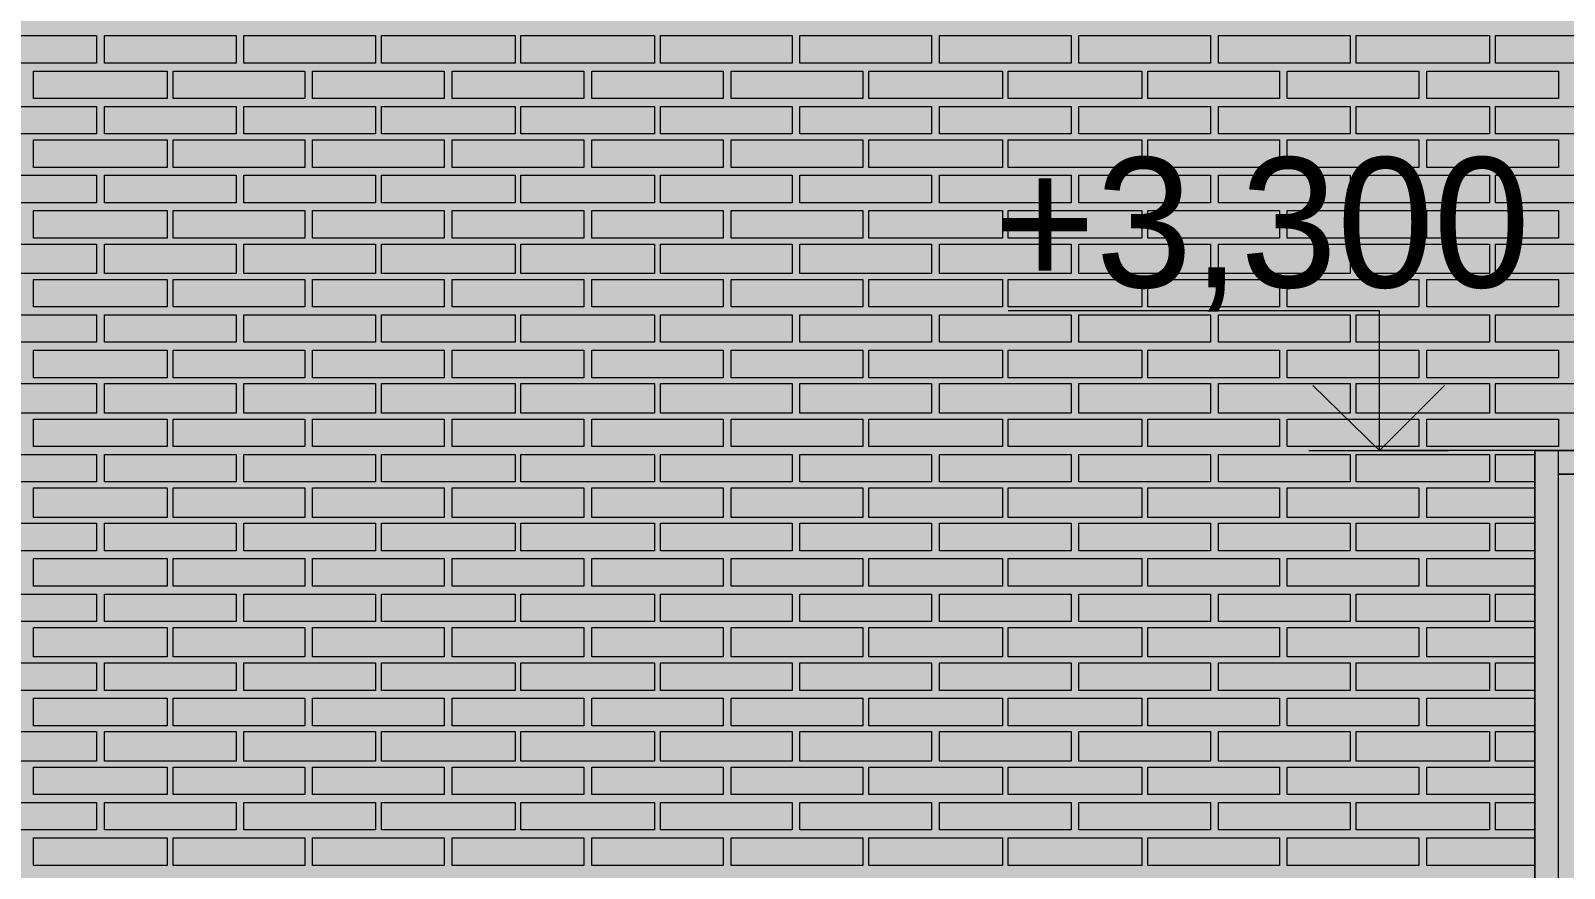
# Model space of a CAD drawing. Header units: millimetres. Extents: x -28928 to 100580, y -22867 to 36490.
# Drawn here: x -16018 to -12715, y 18694 to 20496 of the extents above; entities that cross this region are included whole.
import ezdxf

# ---------------------------------------------------------------- set-up
doc = ezdxf.new("R2010")
doc.units = ezdxf.units.MM
doc.layers.add('PDF _Геометрия', color=7, linetype='Continuous', true_color=0x8f8e8d)
doc.layers.add('PDF _Сплошная заливка', color=7, linetype='Continuous', true_color=0xffffff)
doc.layers.add('PDF _Текст', color=7, linetype='Continuous')

msp = doc.modelspace()

# ---------------------------------------------------------------- hatches: boundary and pattern name
at = {"layer": 'PDF _Сплошная заливка', "true_color": 0xdcd6cf, "transparency": 33554559}
msp.add_hatch(color=254, dxfattribs=at).paths.add_polyline_path([(-18676.6, 16343.4), (-18676.6, 19592.6), (-17276.3, 19592.6), (-17276.3, 16343.4), (19112.6, 16343.4), (19112.6, 30089.1), (-21853.9, 30089.1), (-21853.9, 16343.4), (-21375.9, 16343.4), (-21375.9, 19592.6), (-19277.4, 19592.6), (-19277.4, 16343.4)])

# ---------------------------------------------------------------- linework, layer by layer
at = {"layer": 'PDF _Геометрия', "lineweight": 9}
for points in [[(-15875.9, 20485.3), (-15875.9, 20426), (-16159.3, 20426), (-16159.3, 20485.3)], [(-15575.5, 20485.3), (-15575.5, 20426), (-15858.9, 20426), (-15858.9, 20485.3)], [(-15275.1, 20485.3), (-15275.1, 20426), (-15558.6, 20426), (-15558.6, 20485.3)], [(-14974.7, 20485.3), (-14974.7, 20426), (-15262.4, 20426), (-15262.4, 20485.3)], [(-14674.3, 20485.3), (-14674.3, 20426), (-14962, 20426), (-14962, 20485.3)], [(-14378.2, 20485.3), (-14378.2, 20426), (-14661.6, 20426), (-14661.6, 20485.3)], [(-14077.8, 20485.3), (-14077.8, 20426), (-14361.3, 20426), (-14361.3, 20485.3)], [(-13777.4, 20485.3), (-13777.4, 20426), (-14060.9, 20426), (-14060.9, 20485.3)], [(-13477, 20485.3), (-13477, 20426), (-13760.5, 20426), (-13760.5, 20485.3)], [(-13176.6, 20485.3), (-13176.6, 20426), (-13460.1, 20426), (-13460.1, 20485.3)], [(-12876.3, 20485.3), (-12876.3, 20426), (-13163.9, 20426), (-13163.9, 20485.3)], [(-12575.9, 20485.3), (-12575.9, 20426), (-12863.6, 20426), (-12863.6, 20485.3)], [(-15723.6, 20349.9), (-15867.4, 20349.9), (-16011.3, 20349.9), (-16011.3, 20409.1), (-15867.4, 20409.1), (-15723.6, 20409.1)], [(-15427.4, 20349.9), (-15567, 20349.9), (-15710.9, 20349.9), (-15710.9, 20409.1), (-15567, 20409.1), (-15427.4, 20409.1)], [(-15127, 20349.9), (-15266.6, 20349.9), (-15410.5, 20349.9), (-15410.5, 20409.1), (-15266.6, 20409.1), (-15127, 20409.1)], [(-14826.6, 20349.9), (-14970.5, 20349.9), (-15110.1, 20349.9), (-15110.1, 20409.1), (-14970.5, 20409.1), (-14826.6, 20409.1)], [(-14526.3, 20349.9), (-14670.1, 20349.9), (-14809.7, 20349.9), (-14809.7, 20409.1), (-14670.1, 20409.1), (-14526.3, 20409.1)], [(-14225.9, 20349.9), (-14369.7, 20349.9), (-14509.3, 20349.9), (-14509.3, 20409.1), (-14369.7, 20409.1), (-14225.9, 20409.1)], [(-13925.5, 20349.9), (-14069.3, 20349.9), (-14213.2, 20349.9), (-14213.2, 20409.1), (-14069.3, 20409.1), (-13925.5, 20409.1)], [(-13625.1, 20349.9), (-13768.9, 20349.9), (-13912.8, 20349.9), (-13912.8, 20409.1), (-13768.9, 20409.1), (-13625.1, 20409.1)], [(-13328.9, 20349.9), (-13468.6, 20349.9), (-13612.4, 20349.9), (-13612.4, 20409.1), (-13468.6, 20409.1), (-13328.9, 20409.1)], [(-13028.6, 20349.9), (-13168.2, 20349.9), (-13312, 20349.9), (-13312, 20409.1), (-13168.2, 20409.1), (-13028.6, 20409.1)], [(-12728.2, 20349.9), (-12867.8, 20349.9), (-13011.6, 20349.9), (-13011.6, 20409.1), (-12867.8, 20409.1), (-12728.2, 20409.1)], [(-15875.9, 20333), (-15875.9, 20273.7), (-16159.3, 20273.7), (-16159.3, 20333)], [(-15575.5, 20333), (-15575.5, 20273.7), (-15858.9, 20273.7), (-15858.9, 20333)], [(-15275.1, 20333), (-15275.1, 20273.7), (-15558.6, 20273.7), (-15558.6, 20333)], [(-14974.7, 20333), (-14974.7, 20273.7), (-15262.4, 20273.7), (-15262.4, 20333)], [(-14674.3, 20333), (-14674.3, 20273.7), (-14962, 20273.7), (-14962, 20333)], [(-14378.2, 20333), (-14378.2, 20273.7), (-14661.6, 20273.7), (-14661.6, 20333)], [(-14077.8, 20333), (-14077.8, 20273.7), (-14361.3, 20273.7), (-14361.3, 20333)], [(-13777.4, 20333), (-13777.4, 20273.7), (-14060.9, 20273.7), (-14060.9, 20333)], [(-13477, 20333), (-13477, 20273.7), (-13760.5, 20273.7), (-13760.5, 20333)], [(-13176.6, 20333), (-13176.6, 20273.7), (-13460.1, 20273.7), (-13460.1, 20333)], [(-12876.3, 20333), (-12876.3, 20273.7), (-13163.9, 20273.7), (-13163.9, 20333)], [(-12575.9, 20333), (-12575.9, 20273.7), (-12863.6, 20273.7), (-12863.6, 20333)], [(-15723.6, 20201.8), (-15867.4, 20201.8), (-16011.3, 20201.8), (-16011.3, 20261), (-15867.4, 20261), (-15723.6, 20261)], [(-15427.4, 20201.8), (-15567, 20201.8), (-15710.9, 20201.8), (-15710.9, 20261), (-15567, 20261), (-15427.4, 20261)], [(-15127, 20201.8), (-15266.6, 20201.8), (-15410.5, 20201.8), (-15410.5, 20261), (-15266.6, 20261), (-15127, 20261)], [(-14826.6, 20201.8), (-14970.5, 20201.8), (-15110.1, 20201.8), (-15110.1, 20261), (-14970.5, 20261), (-14826.6, 20261)], [(-14526.3, 20201.8), (-14670.1, 20201.8), (-14809.7, 20201.8), (-14809.7, 20261), (-14670.1, 20261), (-14526.3, 20261)], [(-14225.9, 20201.8), (-14369.7, 20201.8), (-14509.3, 20201.8), (-14509.3, 20261), (-14369.7, 20261), (-14225.9, 20261)], [(-13925.5, 20201.8), (-14069.3, 20201.8), (-14213.2, 20201.8), (-14213.2, 20261), (-14069.3, 20261), (-13925.5, 20261)], [(-13625.1, 20201.8), (-13768.9, 20201.8), (-13912.8, 20201.8), (-13912.8, 20261), (-13768.9, 20261), (-13625.1, 20261)], [(-13328.9, 20201.8), (-13468.6, 20201.8), (-13612.4, 20201.8), (-13612.4, 20261), (-13468.6, 20261), (-13328.9, 20261)], [(-13028.6, 20201.8), (-13168.2, 20201.8), (-13312, 20201.8), (-13312, 20261), (-13168.2, 20261), (-13028.6, 20261)], [(-12728.2, 20201.8), (-12867.8, 20201.8), (-13011.6, 20201.8), (-13011.6, 20261), (-12867.8, 20261), (-12728.2, 20261)], [(-15875.9, 20184.9), (-15875.9, 20125.7), (-16159.3, 20125.7), (-16159.3, 20184.9)], [(-15575.5, 20184.9), (-15575.5, 20125.7), (-15858.9, 20125.7), (-15858.9, 20184.9)], [(-15275.1, 20184.9), (-15275.1, 20125.7), (-15558.6, 20125.7), (-15558.6, 20184.9)], [(-14974.7, 20184.9), (-14974.7, 20125.7), (-15262.4, 20125.7), (-15262.4, 20184.9)], [(-14674.3, 20184.9), (-14674.3, 20125.7), (-14962, 20125.7), (-14962, 20184.9)], [(-14378.2, 20184.9), (-14378.2, 20125.7), (-14661.6, 20125.7), (-14661.6, 20184.9)], [(-14077.8, 20184.9), (-14077.8, 20125.7), (-14361.3, 20125.7), (-14361.3, 20184.9)], [(-13777.4, 20184.9), (-13777.4, 20125.7), (-14060.9, 20125.7), (-14060.9, 20184.9)], [(-13477, 20184.9), (-13477, 20125.7), (-13760.5, 20125.7), (-13760.5, 20184.9)], [(-13176.6, 20184.9), (-13176.6, 20125.7), (-13460.1, 20125.7), (-13460.1, 20184.9)], [(-12876.3, 20184.9), (-12876.3, 20125.7), (-13163.9, 20125.7), (-13163.9, 20184.9)], [(-12575.9, 20184.9), (-12575.9, 20125.7), (-12863.6, 20125.7), (-12863.6, 20184.9)], [(-15723.6, 20049.5), (-15867.4, 20049.5), (-16011.3, 20049.5), (-16011.3, 20108.7), (-15867.4, 20108.7), (-15723.6, 20108.7)], [(-15427.4, 20049.5), (-15567, 20049.5), (-15710.9, 20049.5), (-15710.9, 20108.7), (-15567, 20108.7), (-15427.4, 20108.7)], [(-15127, 20049.5), (-15266.6, 20049.5), (-15410.5, 20049.5), (-15410.5, 20108.7), (-15266.6, 20108.7), (-15127, 20108.7)], [(-14826.6, 20049.5), (-14970.5, 20049.5), (-15110.1, 20049.5), (-15110.1, 20108.7), (-14970.5, 20108.7), (-14826.6, 20108.7)], [(-14526.3, 20049.5), (-14670.1, 20049.5), (-14809.7, 20049.5), (-14809.7, 20108.7), (-14670.1, 20108.7), (-14526.3, 20108.7)], [(-14225.9, 20049.5), (-14369.7, 20049.5), (-14509.3, 20049.5), (-14509.3, 20108.7), (-14369.7, 20108.7), (-14225.9, 20108.7)], [(-13925.5, 20049.5), (-14069.3, 20049.5), (-14213.2, 20049.5), (-14213.2, 20108.7), (-14069.3, 20108.7), (-13925.5, 20108.7)], [(-13625.1, 20049.5), (-13768.9, 20049.5), (-13912.8, 20049.5), (-13912.8, 20108.7), (-13768.9, 20108.7), (-13625.1, 20108.7)], [(-13328.9, 20049.5), (-13468.6, 20049.5), (-13612.4, 20049.5), (-13612.4, 20108.7), (-13468.6, 20108.7), (-13328.9, 20108.7)], [(-13028.6, 20049.5), (-13168.2, 20049.5), (-13312, 20049.5), (-13312, 20108.7), (-13168.2, 20108.7), (-13028.6, 20108.7)], [(-12728.2, 20049.5), (-12867.8, 20049.5), (-13011.6, 20049.5), (-13011.6, 20108.7), (-12867.8, 20108.7), (-12728.2, 20108.7)], [(-15875.9, 20036.8), (-15875.9, 19973.4), (-16159.3, 19973.4), (-16159.3, 20036.8)], [(-15575.5, 20036.8), (-15575.5, 19973.4), (-15858.9, 19973.4), (-15858.9, 20036.8)], [(-15275.1, 20036.8), (-15275.1, 19973.4), (-15558.6, 19973.4), (-15558.6, 20036.8)], [(-14974.7, 20036.8), (-14974.7, 19973.4), (-15262.4, 19973.4), (-15262.4, 20036.8)], [(-14674.3, 20036.8), (-14674.3, 19973.4), (-14962, 19973.4), (-14962, 20036.8)], [(-14378.2, 20036.8), (-14378.2, 19973.4), (-14661.6, 19973.4), (-14661.6, 20036.8)], [(-14077.8, 20036.8), (-14077.8, 19973.4), (-14361.3, 19973.4), (-14361.3, 20036.8)], [(-13777.4, 20036.8), (-13777.4, 19973.4), (-14060.9, 19973.4), (-14060.9, 20036.8)], [(-13477, 20036.8), (-13477, 19973.4), (-13760.5, 19973.4), (-13760.5, 20036.8)], [(-13176.6, 20036.8), (-13176.6, 19973.4), (-13460.1, 19973.4), (-13460.1, 20036.8)], [(-12876.3, 20036.8), (-12876.3, 19973.4), (-13163.9, 19973.4), (-13163.9, 20036.8)], [(-12575.9, 20036.8), (-12575.9, 19973.4), (-12863.6, 19973.4), (-12863.6, 20036.8)], [(-15723.6, 19901.4), (-15867.4, 19901.4), (-16011.3, 19901.4), (-16011.3, 19960.7), (-15867.4, 19960.7), (-15723.6, 19960.7)], [(-15427.4, 19901.4), (-15567, 19901.4), (-15710.9, 19901.4), (-15710.9, 19960.7), (-15567, 19960.7), (-15427.4, 19960.7)], [(-15127, 19901.4), (-15266.6, 19901.4), (-15410.5, 19901.4), (-15410.5, 19960.7), (-15266.6, 19960.7), (-15127, 19960.7)], [(-14826.6, 19901.4), (-14970.5, 19901.4), (-15110.1, 19901.4), (-15110.1, 19960.7), (-14970.5, 19960.7), (-14826.6, 19960.7)], [(-14526.3, 19901.4), (-14670.1, 19901.4), (-14809.7, 19901.4), (-14809.7, 19960.7), (-14670.1, 19960.7), (-14526.3, 19960.7)], [(-14225.9, 19901.4), (-14369.7, 19901.4), (-14509.3, 19901.4), (-14509.3, 19960.7), (-14369.7, 19960.7), (-14225.9, 19960.7)], [(-13925.5, 19901.4), (-14069.3, 19901.4), (-14213.2, 19901.4), (-14213.2, 19960.7), (-14069.3, 19960.7), (-13925.5, 19960.7)], [(-13625.1, 19901.4), (-13768.9, 19901.4), (-13912.8, 19901.4), (-13912.8, 19960.7), (-13768.9, 19960.7), (-13625.1, 19960.7)], [(-13328.9, 19901.4), (-13468.6, 19901.4), (-13612.4, 19901.4), (-13612.4, 19960.7), (-13468.6, 19960.7), (-13328.9, 19960.7)], [(-13028.6, 19901.4), (-13168.2, 19901.4), (-13312, 19901.4), (-13312, 19960.7), (-13168.2, 19960.7), (-13028.6, 19960.7)], [(-12728.2, 19901.4), (-12867.8, 19901.4), (-13011.6, 19901.4), (-13011.6, 19960.7), (-12867.8, 19960.7), (-12728.2, 19960.7)], [(-15875.9, 19884.5), (-15875.9, 19825.3), (-16159.3, 19825.3), (-16159.3, 19884.5)], [(-15575.5, 19884.5), (-15575.5, 19825.3), (-15858.9, 19825.3), (-15858.9, 19884.5)], [(-15275.1, 19884.5), (-15275.1, 19825.3), (-15558.6, 19825.3), (-15558.6, 19884.5)], [(-14974.7, 19884.5), (-14974.7, 19825.3), (-15262.4, 19825.3), (-15262.4, 19884.5)], [(-14674.3, 19884.5), (-14674.3, 19825.3), (-14962, 19825.3), (-14962, 19884.5)], [(-14378.2, 19884.5), (-14378.2, 19825.3), (-14661.6, 19825.3), (-14661.6, 19884.5)], [(-14077.8, 19884.5), (-14077.8, 19825.3), (-14361.3, 19825.3), (-14361.3, 19884.5)], [(-13777.4, 19884.5), (-13777.4, 19825.3), (-14060.9, 19825.3), (-14060.9, 19884.5)], [(-13477, 19884.5), (-13477, 19825.3), (-13760.5, 19825.3), (-13760.5, 19884.5)], [(-13176.6, 19884.5), (-13176.6, 19825.3), (-13460.1, 19825.3), (-13460.1, 19884.5)], [(-12876.3, 19884.5), (-12876.3, 19825.3), (-13163.9, 19825.3), (-13163.9, 19884.5)], [(-12575.9, 19884.5), (-12575.9, 19825.3), (-12863.6, 19825.3), (-12863.6, 19884.5)], [(-15723.6, 19749.1), (-15867.4, 19749.1), (-16011.3, 19749.1), (-16011.3, 19808.4), (-15867.4, 19808.4), (-15723.6, 19808.4)], [(-15427.4, 19749.1), (-15567, 19749.1), (-15710.9, 19749.1), (-15710.9, 19808.4), (-15567, 19808.4), (-15427.4, 19808.4)], [(-15127, 19749.1), (-15266.6, 19749.1), (-15410.5, 19749.1), (-15410.5, 19808.4), (-15266.6, 19808.4), (-15127, 19808.4)], [(-14826.6, 19749.1), (-14970.5, 19749.1), (-15110.1, 19749.1), (-15110.1, 19808.4), (-14970.5, 19808.4), (-14826.6, 19808.4)], [(-14526.3, 19749.1), (-14670.1, 19749.1), (-14809.7, 19749.1), (-14809.7, 19808.4), (-14670.1, 19808.4), (-14526.3, 19808.4)], [(-14225.9, 19749.1), (-14369.7, 19749.1), (-14509.3, 19749.1), (-14509.3, 19808.4), (-14369.7, 19808.4), (-14225.9, 19808.4)], [(-13925.5, 19749.1), (-14069.3, 19749.1), (-14213.2, 19749.1), (-14213.2, 19808.4), (-14069.3, 19808.4), (-13925.5, 19808.4)], [(-13625.1, 19749.1), (-13768.9, 19749.1), (-13912.8, 19749.1), (-13912.8, 19808.4), (-13768.9, 19808.4), (-13625.1, 19808.4)], [(-13328.9, 19749.1), (-13468.6, 19749.1), (-13612.4, 19749.1), (-13612.4, 19808.4), (-13468.6, 19808.4), (-13328.9, 19808.4)], [(-13028.6, 19749.1), (-13168.2, 19749.1), (-13312, 19749.1), (-13312, 19808.4), (-13168.2, 19808.4), (-13028.6, 19808.4)], [(-12728.2, 19749.1), (-12867.8, 19749.1), (-13011.6, 19749.1), (-13011.6, 19808.4), (-12867.8, 19808.4), (-12728.2, 19808.4)], [(-15875.9, 19736.4), (-15875.9, 19673), (-16159.3, 19673), (-16159.3, 19736.4)], [(-15575.5, 19736.4), (-15575.5, 19673), (-15858.9, 19673), (-15858.9, 19736.4)], [(-15275.1, 19736.4), (-15275.1, 19673), (-15558.6, 19673), (-15558.6, 19736.4)], [(-14974.7, 19736.4), (-14974.7, 19673), (-15262.4, 19673), (-15262.4, 19736.4)], [(-14674.3, 19736.4), (-14674.3, 19673), (-14962, 19673), (-14962, 19736.4)], [(-14378.2, 19736.4), (-14378.2, 19673), (-14661.6, 19673), (-14661.6, 19736.4)], [(-14077.8, 19736.4), (-14077.8, 19673), (-14361.3, 19673), (-14361.3, 19736.4)], [(-13777.4, 19736.4), (-13777.4, 19673), (-14060.9, 19673), (-14060.9, 19736.4)], [(-13477, 19736.4), (-13477, 19673), (-13760.5, 19673), (-13760.5, 19736.4)], [(-13176.6, 19736.4), (-13176.6, 19673), (-13460.1, 19673), (-13460.1, 19736.4)], [(-12876.3, 19736.4), (-12876.3, 19673), (-13163.9, 19673), (-13163.9, 19736.4)], [(-12575.9, 19736.4), (-12575.9, 19673), (-12863.6, 19673), (-12863.6, 19736.4)], [(-15723.6, 19601), (-15867.4, 19601), (-16011.3, 19601), (-16011.3, 19660.3), (-15867.4, 19660.3), (-15723.6, 19660.3)], [(-15427.4, 19601), (-15567, 19601), (-15710.9, 19601), (-15710.9, 19660.3), (-15567, 19660.3), (-15427.4, 19660.3)], [(-15127, 19601), (-15266.6, 19601), (-15410.5, 19601), (-15410.5, 19660.3), (-15266.6, 19660.3), (-15127, 19660.3)], [(-14826.6, 19601), (-14970.5, 19601), (-15110.1, 19601), (-15110.1, 19660.3), (-14970.5, 19660.3), (-14826.6, 19660.3)], [(-14526.3, 19601), (-14670.1, 19601), (-14809.7, 19601), (-14809.7, 19660.3), (-14670.1, 19660.3), (-14526.3, 19660.3)], [(-14225.9, 19601), (-14369.7, 19601), (-14509.3, 19601), (-14509.3, 19660.3), (-14369.7, 19660.3), (-14225.9, 19660.3)], [(-13925.5, 19601), (-14069.3, 19601), (-14213.2, 19601), (-14213.2, 19660.3), (-14069.3, 19660.3), (-13925.5, 19660.3)], [(-13625.1, 19601), (-13768.9, 19601), (-13912.8, 19601), (-13912.8, 19660.3), (-13768.9, 19660.3), (-13625.1, 19660.3)], [(-13328.9, 19601), (-13468.6, 19601), (-13612.4, 19601), (-13612.4, 19660.3), (-13468.6, 19660.3), (-13328.9, 19660.3)], [(-13028.6, 19601), (-13168.2, 19601), (-13312, 19601), (-13312, 19660.3), (-13168.2, 19660.3), (-13028.6, 19660.3)], [(-12728.2, 19601), (-12867.8, 19601), (-13011.6, 19601), (-13011.6, 19660.3), (-12867.8, 19660.3), (-12728.2, 19660.3)], [(-15875.9, 19584.1), (-15875.9, 19524.9), (-16159.3, 19524.9), (-16159.3, 19584.1)], [(-15575.5, 19584.1), (-15575.5, 19524.9), (-15858.9, 19524.9), (-15858.9, 19584.1)], [(-15275.1, 19584.1), (-15275.1, 19524.9), (-15558.6, 19524.9), (-15558.6, 19584.1)], [(-14974.7, 19584.1), (-14974.7, 19524.9), (-15262.4, 19524.9), (-15262.4, 19584.1)], [(-14674.3, 19584.1), (-14674.3, 19524.9), (-14962, 19524.9), (-14962, 19584.1)], [(-14378.2, 19584.1), (-14378.2, 19524.9), (-14661.6, 19524.9), (-14661.6, 19584.1)], [(-14077.8, 19584.1), (-14077.8, 19524.9), (-14361.3, 19524.9), (-14361.3, 19584.1)], [(-13777.4, 19584.1), (-13777.4, 19524.9), (-14060.9, 19524.9), (-14060.9, 19584.1)], [(-13477, 19584.1), (-13477, 19524.9), (-13760.5, 19524.9), (-13760.5, 19584.1)], [(-13176.6, 19584.1), (-13176.6, 19524.9), (-13460.1, 19524.9), (-13460.1, 19584.1)], [(-12876.3, 19584.1), (-12876.3, 19524.9), (-13163.9, 19524.9), (-13163.9, 19584.1)], [(-15723.6, 19448.7), (-15867.4, 19448.7), (-16011.3, 19448.7), (-16011.3, 19512.2), (-15867.4, 19512.2), (-15723.6, 19512.2)], [(-15427.4, 19448.7), (-15567, 19448.7), (-15710.9, 19448.7), (-15710.9, 19512.2), (-15567, 19512.2), (-15427.4, 19512.2)], [(-15127, 19448.7), (-15266.6, 19448.7), (-15410.5, 19448.7), (-15410.5, 19512.2), (-15266.6, 19512.2), (-15127, 19512.2)], [(-14826.6, 19448.7), (-14970.5, 19448.7), (-15110.1, 19448.7), (-15110.1, 19512.2), (-14970.5, 19512.2), (-14826.6, 19512.2)], [(-14526.3, 19448.7), (-14670.1, 19448.7), (-14809.7, 19448.7), (-14809.7, 19512.2), (-14670.1, 19512.2), (-14526.3, 19512.2)], [(-14225.9, 19448.7), (-14369.7, 19448.7), (-14509.3, 19448.7), (-14509.3, 19512.2), (-14369.7, 19512.2), (-14225.9, 19512.2)], [(-13925.5, 19448.7), (-14069.3, 19448.7), (-14213.2, 19448.7), (-14213.2, 19512.2), (-14069.3, 19512.2), (-13925.5, 19512.2)], [(-13625.1, 19448.7), (-13768.9, 19448.7), (-13912.8, 19448.7), (-13912.8, 19512.2), (-13768.9, 19512.2), (-13625.1, 19512.2)], [(-13328.9, 19448.7), (-13468.6, 19448.7), (-13612.4, 19448.7), (-13612.4, 19512.2), (-13468.6, 19512.2), (-13328.9, 19512.2)], [(-13028.6, 19448.7), (-13168.2, 19448.7), (-13312, 19448.7), (-13312, 19512.2), (-13168.2, 19512.2), (-13028.6, 19512.2)], [(-15875.9, 19436), (-15875.9, 19376.8), (-16159.3, 19376.8), (-16159.3, 19436)], [(-15575.5, 19436), (-15575.5, 19376.8), (-15858.9, 19376.8), (-15858.9, 19436)], [(-15275.1, 19436), (-15275.1, 19376.8), (-15558.6, 19376.8), (-15558.6, 19436)], [(-14974.7, 19436), (-14974.7, 19376.8), (-15262.4, 19376.8), (-15262.4, 19436)], [(-14674.3, 19436), (-14674.3, 19376.8), (-14962, 19376.8), (-14962, 19436)], [(-14378.2, 19436), (-14378.2, 19376.8), (-14661.6, 19376.8), (-14661.6, 19436)], [(-14077.8, 19436), (-14077.8, 19376.8), (-14361.3, 19376.8), (-14361.3, 19436)], [(-13777.4, 19436), (-13777.4, 19376.8), (-14060.9, 19376.8), (-14060.9, 19436)], [(-13477, 19436), (-13477, 19376.8), (-13760.5, 19376.8), (-13760.5, 19436)], [(-13176.6, 19436), (-13176.6, 19376.8), (-13460.1, 19376.8), (-13460.1, 19436)], [(-12876.3, 19436), (-12876.3, 19376.8), (-13163.9, 19376.8), (-13163.9, 19436)], [(-15723.6, 19300.7), (-15867.4, 19300.7), (-16011.3, 19300.7), (-16011.3, 19359.9), (-15867.4, 19359.9), (-15723.6, 19359.9)], [(-15427.4, 19300.7), (-15567, 19300.7), (-15710.9, 19300.7), (-15710.9, 19359.9), (-15567, 19359.9), (-15427.4, 19359.9)], [(-15127, 19300.7), (-15266.6, 19300.7), (-15410.5, 19300.7), (-15410.5, 19359.9), (-15266.6, 19359.9), (-15127, 19359.9)], [(-14826.6, 19300.7), (-14970.5, 19300.7), (-15110.1, 19300.7), (-15110.1, 19359.9), (-14970.5, 19359.9), (-14826.6, 19359.9)], [(-14526.3, 19300.7), (-14670.1, 19300.7), (-14809.7, 19300.7), (-14809.7, 19359.9), (-14670.1, 19359.9), (-14526.3, 19359.9)], [(-14225.9, 19300.7), (-14369.7, 19300.7), (-14509.3, 19300.7), (-14509.3, 19359.9), (-14369.7, 19359.9), (-14225.9, 19359.9)], [(-13925.5, 19300.7), (-14069.3, 19300.7), (-14213.2, 19300.7), (-14213.2, 19359.9), (-14069.3, 19359.9), (-13925.5, 19359.9)], [(-13625.1, 19300.7), (-13768.9, 19300.7), (-13912.8, 19300.7), (-13912.8, 19359.9), (-13768.9, 19359.9), (-13625.1, 19359.9)], [(-13328.9, 19300.7), (-13468.6, 19300.7), (-13612.4, 19300.7), (-13612.4, 19359.9), (-13468.6, 19359.9), (-13328.9, 19359.9)], [(-13028.6, 19300.7), (-13168.2, 19300.7), (-13312, 19300.7), (-13312, 19359.9), (-13168.2, 19359.9), (-13028.6, 19359.9)], [(-15875.9, 19283.7), (-15875.9, 19224.5), (-16159.3, 19224.5), (-16159.3, 19283.7)], [(-15575.5, 19283.7), (-15575.5, 19224.5), (-15858.9, 19224.5), (-15858.9, 19283.7)], [(-15275.1, 19283.7), (-15275.1, 19224.5), (-15558.6, 19224.5), (-15558.6, 19283.7)], [(-14974.7, 19283.7), (-14974.7, 19224.5), (-15262.4, 19224.5), (-15262.4, 19283.7)], [(-14674.3, 19283.7), (-14674.3, 19224.5), (-14962, 19224.5), (-14962, 19283.7)], [(-14378.2, 19283.7), (-14378.2, 19224.5), (-14661.6, 19224.5), (-14661.6, 19283.7)], [(-14077.8, 19283.7), (-14077.8, 19224.5), (-14361.3, 19224.5), (-14361.3, 19283.7)], [(-13777.4, 19283.7), (-13777.4, 19224.5), (-14060.9, 19224.5), (-14060.9, 19283.7)], [(-13477, 19283.7), (-13477, 19224.5), (-13760.5, 19224.5), (-13760.5, 19283.7)], [(-13176.6, 19283.7), (-13176.6, 19224.5), (-13460.1, 19224.5), (-13460.1, 19283.7)], [(-12876.3, 19283.7), (-12876.3, 19224.5), (-13163.9, 19224.5), (-13163.9, 19283.7)], [(-15723.6, 19148.4), (-15867.4, 19148.4), (-16011.3, 19148.4), (-16011.3, 19211.8), (-15867.4, 19211.8), (-15723.6, 19211.8)], [(-15427.4, 19148.4), (-15567, 19148.4), (-15710.9, 19148.4), (-15710.9, 19211.8), (-15567, 19211.8), (-15427.4, 19211.8)], [(-15127, 19148.4), (-15266.6, 19148.4), (-15410.5, 19148.4), (-15410.5, 19211.8), (-15266.6, 19211.8), (-15127, 19211.8)], [(-14826.6, 19148.4), (-14970.5, 19148.4), (-15110.1, 19148.4), (-15110.1, 19211.8), (-14970.5, 19211.8), (-14826.6, 19211.8)], [(-14526.3, 19148.4), (-14670.1, 19148.4), (-14809.7, 19148.4), (-14809.7, 19211.8), (-14670.1, 19211.8), (-14526.3, 19211.8)], [(-14225.9, 19148.4), (-14369.7, 19148.4), (-14509.3, 19148.4), (-14509.3, 19211.8), (-14369.7, 19211.8), (-14225.9, 19211.8)], [(-13925.5, 19148.4), (-14069.3, 19148.4), (-14213.2, 19148.4), (-14213.2, 19211.8), (-14069.3, 19211.8), (-13925.5, 19211.8)], [(-13625.1, 19148.4), (-13768.9, 19148.4), (-13912.8, 19148.4), (-13912.8, 19211.8), (-13768.9, 19211.8), (-13625.1, 19211.8)], [(-13328.9, 19148.4), (-13468.6, 19148.4), (-13612.4, 19148.4), (-13612.4, 19211.8), (-13468.6, 19211.8), (-13328.9, 19211.8)], [(-13028.6, 19148.4), (-13168.2, 19148.4), (-13312, 19148.4), (-13312, 19211.8), (-13168.2, 19211.8), (-13028.6, 19211.8)], [(-15875.9, 19135.7), (-15875.9, 19076.4), (-16159.3, 19076.4), (-16159.3, 19135.7)], [(-15575.5, 19135.7), (-15575.5, 19076.4), (-15858.9, 19076.4), (-15858.9, 19135.7)], [(-15275.1, 19135.7), (-15275.1, 19076.4), (-15558.6, 19076.4), (-15558.6, 19135.7)], [(-14974.7, 19135.7), (-14974.7, 19076.4), (-15262.4, 19076.4), (-15262.4, 19135.7)], [(-14674.3, 19135.7), (-14674.3, 19076.4), (-14962, 19076.4), (-14962, 19135.7)], [(-14378.2, 19135.7), (-14378.2, 19076.4), (-14661.6, 19076.4), (-14661.6, 19135.7)], [(-14077.8, 19135.7), (-14077.8, 19076.4), (-14361.3, 19076.4), (-14361.3, 19135.7)], [(-13777.4, 19135.7), (-13777.4, 19076.4), (-14060.9, 19076.4), (-14060.9, 19135.7)], [(-13477, 19135.7), (-13477, 19076.4), (-13760.5, 19076.4), (-13760.5, 19135.7)], [(-13176.6, 19135.7), (-13176.6, 19076.4), (-13460.1, 19076.4), (-13460.1, 19135.7)], [(-12876.3, 19135.7), (-12876.3, 19076.4), (-13163.9, 19076.4), (-13163.9, 19135.7)], [(-15723.6, 19000.3), (-15867.4, 19000.3), (-16011.3, 19000.3), (-16011.3, 19059.5), (-15867.4, 19059.5), (-15723.6, 19059.5)], [(-15427.4, 19000.3), (-15567, 19000.3), (-15710.9, 19000.3), (-15710.9, 19059.5), (-15567, 19059.5), (-15427.4, 19059.5)], [(-15127, 19000.3), (-15266.6, 19000.3), (-15410.5, 19000.3), (-15410.5, 19059.5), (-15266.6, 19059.5), (-15127, 19059.5)], [(-14826.6, 19000.3), (-14970.5, 19000.3), (-15110.1, 19000.3), (-15110.1, 19059.5), (-14970.5, 19059.5), (-14826.6, 19059.5)], [(-14526.3, 19000.3), (-14670.1, 19000.3), (-14809.7, 19000.3), (-14809.7, 19059.5), (-14670.1, 19059.5), (-14526.3, 19059.5)], [(-14225.9, 19000.3), (-14369.7, 19000.3), (-14509.3, 19000.3), (-14509.3, 19059.5), (-14369.7, 19059.5), (-14225.9, 19059.5)], [(-13925.5, 19000.3), (-14069.3, 19000.3), (-14213.2, 19000.3), (-14213.2, 19059.5), (-14069.3, 19059.5), (-13925.5, 19059.5)], [(-13625.1, 19000.3), (-13768.9, 19000.3), (-13912.8, 19000.3), (-13912.8, 19059.5), (-13768.9, 19059.5), (-13625.1, 19059.5)], [(-13328.9, 19000.3), (-13468.6, 19000.3), (-13612.4, 19000.3), (-13612.4, 19059.5), (-13468.6, 19059.5), (-13328.9, 19059.5)], [(-13028.6, 19000.3), (-13168.2, 19000.3), (-13312, 19000.3), (-13312, 19059.5), (-13168.2, 19059.5), (-13028.6, 19059.5)], [(-15875.9, 18987.6), (-15875.9, 18924.1), (-16159.3, 18924.1), (-16159.3, 18987.6)], [(-15575.5, 18987.6), (-15575.5, 18924.1), (-15858.9, 18924.1), (-15858.9, 18987.6)], [(-15275.1, 18987.6), (-15275.1, 18924.1), (-15558.6, 18924.1), (-15558.6, 18987.6)], [(-14974.7, 18987.6), (-14974.7, 18924.1), (-15262.4, 18924.1), (-15262.4, 18987.6)], [(-14674.3, 18987.6), (-14674.3, 18924.1), (-14962, 18924.1), (-14962, 18987.6)], [(-14378.2, 18987.6), (-14378.2, 18924.1), (-14661.6, 18924.1), (-14661.6, 18987.6)], [(-14077.8, 18987.6), (-14077.8, 18924.1), (-14361.3, 18924.1), (-14361.3, 18987.6)], [(-13777.4, 18987.6), (-13777.4, 18924.1), (-14060.9, 18924.1), (-14060.9, 18987.6)], [(-13477, 18987.6), (-13477, 18924.1), (-13760.5, 18924.1), (-13760.5, 18987.6)], [(-13176.6, 18987.6), (-13176.6, 18924.1), (-13460.1, 18924.1), (-13460.1, 18987.6)], [(-12876.3, 18987.6), (-12876.3, 18924.1), (-13163.9, 18924.1), (-13163.9, 18987.6)], [(-15723.6, 18852.2), (-15867.4, 18852.2), (-16011.3, 18852.2), (-16011.3, 18911.4), (-15867.4, 18911.4), (-15723.6, 18911.4)], [(-15427.4, 18852.2), (-15567, 18852.2), (-15710.9, 18852.2), (-15710.9, 18911.4), (-15567, 18911.4), (-15427.4, 18911.4)], [(-15127, 18852.2), (-15266.6, 18852.2), (-15410.5, 18852.2), (-15410.5, 18911.4), (-15266.6, 18911.4), (-15127, 18911.4)], [(-14826.6, 18852.2), (-14970.5, 18852.2), (-15110.1, 18852.2), (-15110.1, 18911.4), (-14970.5, 18911.4), (-14826.6, 18911.4)], [(-14526.3, 18852.2), (-14670.1, 18852.2), (-14809.7, 18852.2), (-14809.7, 18911.4), (-14670.1, 18911.4), (-14526.3, 18911.4)], [(-14225.9, 18852.2), (-14369.7, 18852.2), (-14509.3, 18852.2), (-14509.3, 18911.4), (-14369.7, 18911.4), (-14225.9, 18911.4)], [(-13925.5, 18852.2), (-14069.3, 18852.2), (-14213.2, 18852.2), (-14213.2, 18911.4), (-14069.3, 18911.4), (-13925.5, 18911.4)], [(-13625.1, 18852.2), (-13768.9, 18852.2), (-13912.8, 18852.2), (-13912.8, 18911.4), (-13768.9, 18911.4), (-13625.1, 18911.4)], [(-13328.9, 18852.2), (-13468.6, 18852.2), (-13612.4, 18852.2), (-13612.4, 18911.4), (-13468.6, 18911.4), (-13328.9, 18911.4)], [(-13028.6, 18852.2), (-13168.2, 18852.2), (-13312, 18852.2), (-13312, 18911.4), (-13168.2, 18911.4), (-13028.6, 18911.4)], [(-15875.9, 18835.3), (-15875.9, 18776), (-16159.3, 18776), (-16159.3, 18835.3)], [(-15575.5, 18835.3), (-15575.5, 18776), (-15858.9, 18776), (-15858.9, 18835.3)], [(-15275.1, 18835.3), (-15275.1, 18776), (-15558.6, 18776), (-15558.6, 18835.3)], [(-14974.7, 18835.3), (-14974.7, 18776), (-15262.4, 18776), (-15262.4, 18835.3)], [(-14674.3, 18835.3), (-14674.3, 18776), (-14962, 18776), (-14962, 18835.3)], [(-14378.2, 18835.3), (-14378.2, 18776), (-14661.6, 18776), (-14661.6, 18835.3)], [(-14077.8, 18835.3), (-14077.8, 18776), (-14361.3, 18776), (-14361.3, 18835.3)], [(-13777.4, 18835.3), (-13777.4, 18776), (-14060.9, 18776), (-14060.9, 18835.3)], [(-13477, 18835.3), (-13477, 18776), (-13760.5, 18776), (-13760.5, 18835.3)], [(-13176.6, 18835.3), (-13176.6, 18776), (-13460.1, 18776), (-13460.1, 18835.3)], [(-12876.3, 18835.3), (-12876.3, 18776), (-13163.9, 18776), (-13163.9, 18835.3)], [(-15723.6, 18699.9), (-15867.4, 18699.9), (-16011.3, 18699.9), (-16011.3, 18759.1), (-15867.4, 18759.1), (-15723.6, 18759.1)], [(-15427.4, 18699.9), (-15567, 18699.9), (-15710.9, 18699.9), (-15710.9, 18759.1), (-15567, 18759.1), (-15427.4, 18759.1)], [(-15127, 18699.9), (-15266.6, 18699.9), (-15410.5, 18699.9), (-15410.5, 18759.1), (-15266.6, 18759.1), (-15127, 18759.1)], [(-14826.6, 18699.9), (-14970.5, 18699.9), (-15110.1, 18699.9), (-15110.1, 18759.1), (-14970.5, 18759.1), (-14826.6, 18759.1)], [(-14526.3, 18699.9), (-14670.1, 18699.9), (-14809.7, 18699.9), (-14809.7, 18759.1), (-14670.1, 18759.1), (-14526.3, 18759.1)], [(-14225.9, 18699.9), (-14369.7, 18699.9), (-14509.3, 18699.9), (-14509.3, 18759.1), (-14369.7, 18759.1), (-14225.9, 18759.1)], [(-13925.5, 18699.9), (-14069.3, 18699.9), (-14213.2, 18699.9), (-14213.2, 18759.1), (-14069.3, 18759.1), (-13925.5, 18759.1)], [(-13625.1, 18699.9), (-13768.9, 18699.9), (-13912.8, 18699.9), (-13912.8, 18759.1), (-13768.9, 18759.1), (-13625.1, 18759.1)], [(-13328.9, 18699.9), (-13468.6, 18699.9), (-13612.4, 18699.9), (-13612.4, 18759.1), (-13468.6, 18759.1), (-13328.9, 18759.1)], [(-13028.6, 18699.9), (-13168.2, 18699.9), (-13312, 18699.9), (-13312, 18759.1), (-13168.2, 18759.1), (-13028.6, 18759.1)]]:
    msp.add_lwpolyline(points, close=True, dxfattribs=at)
at = {"layer": 'PDF _Геометрия', "color": 7, "lineweight": 9}
for points in [[(-13265.5, 19592.6), (-12965.1, 19592.6), (-13113.2, 19592.6), (-13113.2, 19893), (-13912.8, 19893)], [(-12245.9, 19592.6), (-12965.1, 19592.6)], [(-12681.6, 16944.1), (-12728.2, 16944.1), (-12728.2, 18243), (-12728.2, 19516.4), (-12728.2, 19592.6), (-12778.9, 19592.6), (-12778.9, 19516.4), (-12778.9, 18243), (-12778.9, 16969.5), (-12778.9, 16893.4), (-12778.9, 19592.6), (-11780.5, 19592.6)], [(-12728.2, 16906), (-12728.2, 16969.5), (-12728.2, 18243), (-12728.2, 19541.8), (-12681.6, 19541.8)]]:
    msp.add_lwpolyline(points, dxfattribs=at)
at = {"layer": 'PDF _Геометрия', "color": 7, "lineweight": 18}
msp.add_lwpolyline([(-12973.6, 19732.2), (-13113.2, 19592.6), (-13257, 19732.2)], dxfattribs=at)
at = {"layer": 'PDF _Геометрия', "lineweight": 9}
for points in [[(-12778.9, 19524.9), (-12863.6, 19524.9), (-12863.6, 19584.1), (-12778.9, 19584.1)], [(-12778.9, 19448.7), (-12867.8, 19448.7), (-13011.6, 19448.7), (-13011.6, 19512.2), (-12867.8, 19512.2), (-12778.9, 19512.2)], [(-12778.9, 19376.8), (-12863.6, 19376.8), (-12863.6, 19436), (-12778.9, 19436)], [(-12778.9, 19300.7), (-12867.8, 19300.7), (-13011.6, 19300.7), (-13011.6, 19359.9), (-12867.8, 19359.9), (-12778.9, 19359.9)], [(-12778.9, 19224.5), (-12863.6, 19224.5), (-12863.6, 19283.7), (-12778.9, 19283.7)], [(-12778.9, 19148.4), (-12867.8, 19148.4), (-13011.6, 19148.4), (-13011.6, 19211.8), (-12867.8, 19211.8), (-12778.9, 19211.8)], [(-12778.9, 19076.4), (-12863.6, 19076.4), (-12863.6, 19135.7), (-12778.9, 19135.7)], [(-12778.9, 19000.3), (-12867.8, 19000.3), (-13011.6, 19000.3), (-13011.6, 19059.5), (-12867.8, 19059.5), (-12778.9, 19059.5)], [(-12778.9, 18924.1), (-12863.6, 18924.1), (-12863.6, 18987.6), (-12778.9, 18987.6)], [(-12778.9, 18852.2), (-12867.8, 18852.2), (-13011.6, 18852.2), (-13011.6, 18911.4), (-12867.8, 18911.4), (-12778.9, 18911.4)], [(-12778.9, 18776), (-12863.6, 18776), (-12863.6, 18835.3), (-12778.9, 18835.3)], [(-12778.9, 18699.9), (-12867.8, 18699.9), (-13011.6, 18699.9), (-13011.6, 18759.1), (-12867.8, 18759.1), (-12778.9, 18759.1)]]:
    msp.add_lwpolyline(points, dxfattribs=at)
at = {"layer": 'PDF _Геометрия', "color": 7, "lineweight": 9}
msp.add_lwpolyline([(-11856.6, 19541.8), (-12707, 19541.8), (-12728.2, 19541.8), (-12728.2, 19592.6), (-12707, 19592.6), (-11856.6, 19592.6), (-11831.3, 19592.6), (-11831.3, 19541.8)], close=True, dxfattribs=at)

# ---------------------------------------------------------------- texts
at = {"layer": 'PDF _Текст', "insert": (-13942.7, 20057.3), "char_height": 279.44, "attachment_point": 4, "style": ''}
msp.add_mtext('+3,300', dxfattribs=at)

doc.saveas('drawing.dxf')
